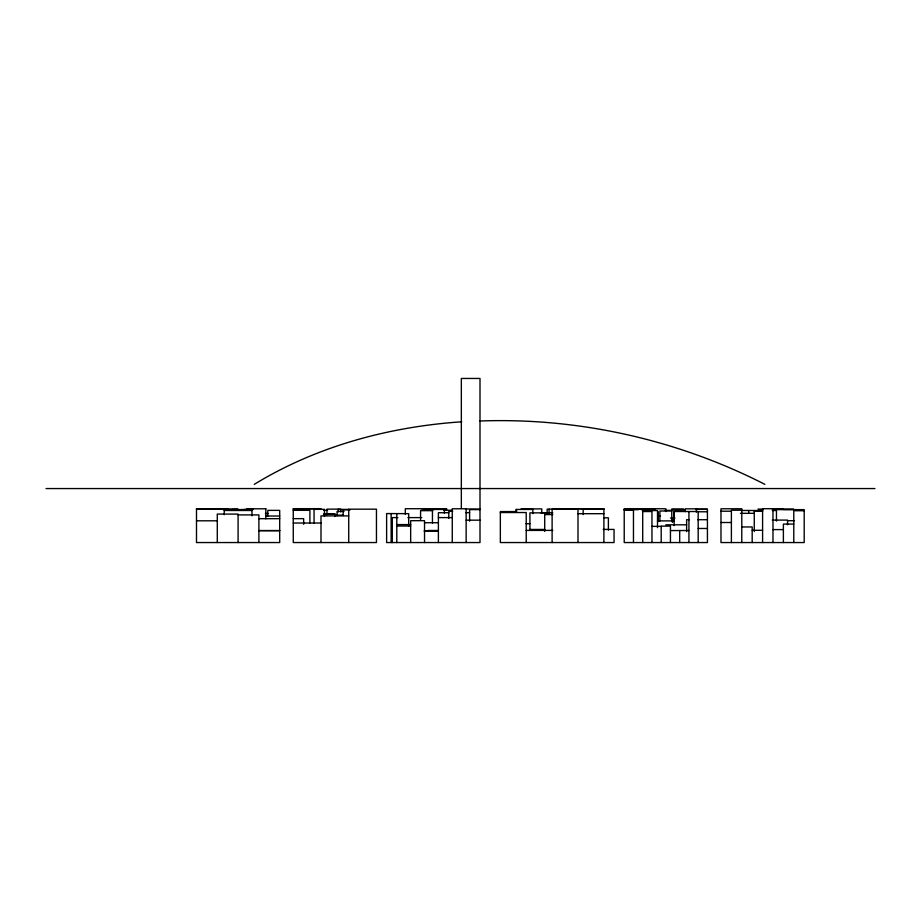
<?xml version="1.0" encoding="UTF-8"?>
<svg xmlns="http://www.w3.org/2000/svg" width="921" height="921" viewBox="0 0 921 921"><rect width="100%" height="100%" fill="white"/><g stroke="black" fill="none" stroke-linecap="round" stroke-linejoin="round"><path stroke-width="1.38" d="M254.265 484.354C316.674 446.19 389.134 426.699 461.778 421.795M479.876 421.001C578.192 417.386 677.303 439.582 764.879 484.354M46.05 488.556L874.95 488.556M320.992 508.657L293.258 508.68L293.258 542.55L376.459 542.55L376.459 509.175L348.725 509.175L348.725 542.55M430.084 508.726L405.309 508.726L405.309 514.367M562.466 508.714L583.177 508.714L583.177 514.563M647.993 508.68L624.219 508.714L624.219 542.55L707.432 542.55L707.432 509.152L696.345 509.152M196.495 508.841L227.694 508.887M265.835 508.795L251.963 508.795L251.963 515.829M293.258 508.795L319.103 508.795M423.982 508.772L446.72 508.772M521.044 508.899L541.755 508.899L541.755 513.112M574.301 508.737L603.888 508.749L603.888 542.55M645.022 508.76L665.825 508.76L665.825 511.581M696.99 508.829L685.27 508.829L685.27 511.639M196.495 508.956L224.229 508.956L224.229 514.666M246.414 509.037L253.344 509.037M466.141 508.968L480.002 509.094M583.177 508.968L603.888 508.968M671.766 509.06L683.658 509.06M757.96 509.094L763.244 509.094M772.293 509.071L783.391 509.071M227.694 509.301L238.09 509.301L222.836 509.336M248.497 509.209L252.4 509.209M562.743 509.163L547.143 509.163L547.143 513.342M582.314 509.198L603.888 509.198M772.984 509.255L793.787 509.278M244.042 509.371L253.287 509.371M339.481 509.405L348.725 509.405M433.319 509.474L446.685 509.474M624.219 509.325L640.866 509.325M642.708 509.44L654.958 509.44M696.345 509.359L707.432 509.359M783.391 509.428L793.787 509.428M232.15 509.555L244.042 509.555M480.002 509.612L469.606 509.612L469.606 521.205M624.219 509.658L638.564 509.658M683.658 509.532L671.766 509.532L671.766 521.033M350.118 509.843L343.176 509.843L343.176 515.53M685.27 509.866L674.195 509.866L674.195 521.228M624.219 510.073L633.464 510.073M421.53 510.234L432.858 510.234M443.807 510.234L452.269 510.234M741.785 510.222L731.389 510.222L731.389 542.55M293.258 510.326L309.893 510.326L309.893 522.944M323.628 510.338L327.6 510.338M665.158 510.349L671.766 510.349M224.229 510.487L251.963 510.487M642.248 510.568L657.502 510.568L657.502 527.652M741.785 510.476L762.588 510.499M772.293 510.499L776.461 510.499M432.456 510.66L420.575 510.66L420.575 520.365M642.421 510.671L648.407 510.671M762.588 510.844L754.264 510.844L754.264 531.521M804.194 510.729L793.787 510.729L793.787 542.55M671.766 510.994L659.885 510.994L659.885 521.033M720.982 511.213L731.389 511.213M754.264 511.155L762.588 511.155M452.706 511.259L448.803 511.259L448.803 518.396M344.017 511.454L337.074 511.454L337.074 515.691M515.127 511.569L500.345 511.569L500.345 542.55L614.054 542.55L614.054 529.425L603.22 529.425M642.708 511.535L651.953 511.535L651.953 542.55M698.176 511.777L707.432 511.777M500.345 512.537L526.225 512.537L526.225 542.55M448.803 512.709L438.396 512.709L438.396 542.55M465.704 512.663L469.606 512.663M540.604 512.663L552.784 512.732M549.077 512.859L529.92 512.859L529.92 530.438M740.403 513.331L754.264 513.331M265.398 513.469L267.999 513.469M324.457 513.722L334.864 513.722L334.864 516.462M577.997 513.699L603.888 513.699M323.421 514.091L334.864 514.091M544.714 514.574L552.784 514.574M238.09 514.908L258.893 514.908L258.893 542.55M334.864 515.161L343.176 515.161M265.835 516.025L279.696 516.025M348.725 515.898L320.992 515.898L320.992 542.55M657.571 516.221L660.472 516.221M397.86 517.602L392.288 517.602L392.288 542.55M407.888 517.602L421.76 517.602M438.396 517.602L452.269 517.602M603.888 517.809L608.39 517.809L608.39 530.185M670.442 518.086L674.943 518.086M258.893 518.684L279.696 518.684M293.258 518.65L303.654 518.65L303.654 524.268M689.403 519.709L686.629 519.709L686.629 531.636M697.715 519.709L707.432 519.709M466.141 520.169L480.002 520.169M772.293 520.1L787.547 520.1L787.547 524.786M196.495 520.802L217.287 520.802M787.547 520.699L794.478 520.699M657.502 520.883L674.149 520.883M720.982 522.506L731.389 522.506M424.535 522.725L438.396 522.725M293.258 523.024L320.992 523.024M525.891 523.715L529.92 523.715M793.787 524.072L783.391 524.072L783.391 542.55M396.801 524.579L410.662 524.579M665.825 524.82L686.629 524.82M396.801 526.029L410.662 526.029M651.953 526.363L661.197 526.363M741.785 526.962L752.181 526.962L752.181 542.55M698.176 528.481L707.432 528.481M529.92 529.448L544.714 529.448M772.984 529.598L783.391 529.598M526.225 530.415L552.807 530.392M752.181 530.3L762.588 530.3M258.893 530.554L279.696 530.554M428 530.473L438.396 530.473M670.442 530.577L688.931 530.519M258.893 530.669L279.696 530.669M424.097 530.957L428 530.957M424.535 531.129L438.396 531.129M776.461 521.09L776.461 509.635L804.194 509.635L804.194 542.55L720.982 542.55L720.982 508.772L741.785 508.772L741.785 542.55M772.984 542.55L772.984 508.703L762.588 508.703L762.588 542.55M748.715 510.499L748.715 513.296M698.176 542.55L698.176 511.535L674.149 511.512L674.149 525.615M696.345 508.829L696.345 512.122M688.931 511.535L688.931 542.55M679.686 530.519L679.686 542.55M672.445 518.086L672.445 522.403M670.442 542.55L670.442 526.121L661.197 526.121L661.197 542.55M658.239 511.8L658.239 521.585M642.708 542.55L642.708 509.175L633.464 509.175L633.464 542.55M577.997 542.55L577.997 508.968L552.116 508.968L552.116 542.55M549.077 509.163L549.077 513.342M544.714 512.732L544.714 531.359M532.833 513.584L532.833 509.451L515.944 509.451L515.944 512.203M516.589 509.451L516.589 512.203M466.141 542.55L466.141 508.783L452.269 508.783L452.269 542.55M461.329 508.3L461.329 378.45L480.002 378.45L480.002 542.55L386.624 542.55L386.624 513.561L408.682 513.653L408.682 526.041M444.348 513.262L444.348 509.083L432.456 509.083L432.456 523.14M424.535 542.55L424.535 520.676L410.662 520.676L410.662 542.55M396.801 513.653L396.801 542.55M391.137 513.561L391.137 542.55M340.805 511.915L340.805 509.129L326.978 509.129L326.978 514.701M338.226 509.129L338.226 511.915M324.457 516.462L324.457 509.348L314.061 509.348L314.061 523.186M267.815 515.967L267.815 510.372L279.696 510.372L279.696 542.55L196.495 542.55L196.495 508.76M265.835 508.749L265.835 518.811M238.09 542.55L238.09 514.079L217.287 514.079L217.287 542.55"/></g></svg>
